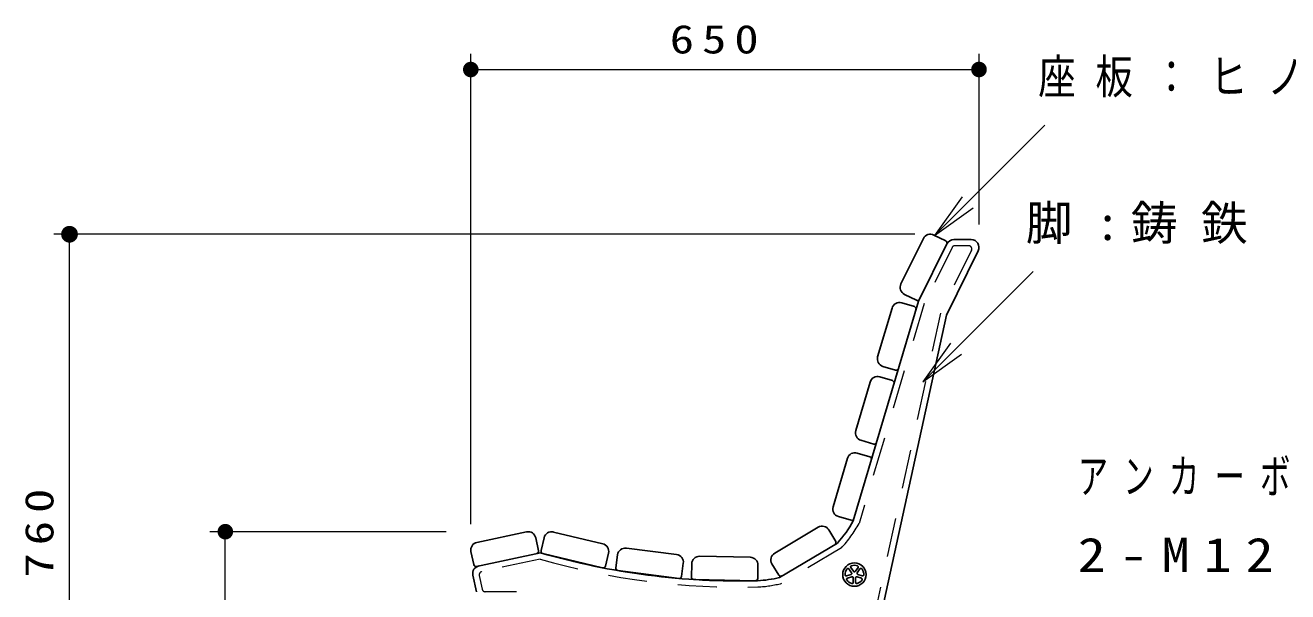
# Model space of a CAD drawing. Units: millimetres on the paper, scale 1:20. Extents: x -365 to 0, y -6 to 257.
# Drawn here: x -148.1 to -67.1, y 120.8 to 157.2 of the extents above; entities that cross this region are included whole.
import ezdxf

# ---------------------------------------------------------------- set-up
doc = ezdxf.new("R2010")
doc.units = ezdxf.units.MM
doc.linetypes.add('USER1', pattern=[4.5, 2.5, -2])
doc.layers.add('1_20', color=3, linetype='Continuous', lineweight=25)
doc.styles.add('ＭＳ ゴシック', font='')
doc.styles.get('ＭＳ ゴシック').set_extended_font_data('MS Gothic')

# ---------------------------------------------------------------- blocks, each defined once
blk = doc.blocks.new('open_arrow')
at = {"color": 0, "linetype": 'Continuous', "lineweight": -2}
blk.add_lwpolyline([(7.5, 1.25), (0, 0), (7.5, -1.25)], dxfattribs=at)
blk = doc.blocks.new('filled_dot')
at = {"color": 0, "linetype": 'Continuous', "lineweight": -2, "const_width": 1.25}
blk.add_lwpolyline([(-0.625, 0, 1), (0.625, 0, 1)], format="xyb", close=True, dxfattribs=at)

msp = doc.modelspace()

# ---------------------------------------------------------------- linework, layer by layer
at = {"layer": '1_20', "color": 7, "lineweight": 13}
for p, q in [((-119.507, 125.164), (-119.507, 155.347)), ((-86.891, 144.411), (-86.891, 155.347)), ((-119.507, 154.347), (-86.891, 154.347)), ((-89.739, 143.699), (-82.668, 150.77)), ((-91.012, 143.776), (-146.261, 143.776)), ((-145.261, 105.935), (-145.261, 143.776)), ((-90.495, 134.306), (-83.424, 141.377)), ((-121.09, 124.689), (-136.261, 124.689)), ((-135.261, 105.935), (-135.261, 124.689))]:
    msp.add_line(p, q, dxfattribs=at)
at = {"layer": '1_20'}
for p, q in [((-91.901, 140.585), (-90.46, 143.498)), ((-89.79, 143.724), (-89.028, 143.347)), ((-87.391, 143.435), (-88.507, 143.435)), ((-88.955, 143.156), (-90.778, 139.472)), ((-86.943, 142.713), (-88.986, 138.585)), ((-90.779, 139.472), (-94.957, 125.378)), ((-91.851, 139.373), (-91.036, 139.131)), ((-91.675, 139.915), (-90.913, 139.538)), ((-93.396, 135.919), (-92.472, 139.035)), ((-88.986, 138.585), (-93.395, 118.406)), ((-93.258, 134.627), (-92.443, 134.385)), ((-93.059, 135.298), (-92.244, 135.056)), ((-94.803, 131.174), (-93.879, 134.29)), ((-94.466, 130.552), (-93.651, 130.311)), ((-94.707, 129.737), (-93.892, 129.496)), ((-96.253, 126.284), (-95.329, 129.4)), ((-95.915, 125.662), (-95.1, 125.421)), ((-100.004, 123.315), (-97.21, 124.975)), ((-96.524, 124.8), (-96.09, 124.069)), ((-119.111, 124.002), (-115.932, 124.678)), ((-115.339, 124.293), (-115.162, 123.461)), ((-114.801, 124.3), (-114.999, 123.473)), ((-114.198, 124.669), (-111.038, 123.912)), ((-119.496, 123.409), (-119.319, 122.578)), ((-115.036, 123.335), (-119.141, 122.462)), ((-114.888, 123.292), (-111.047, 122.372)), ((-110.668, 123.31), (-110.866, 122.483)), ((-110.085, 123.203), (-110.193, 122.36)), ((-109.525, 123.635), (-106.302, 123.222)), ((-95.98, 123.96), (-99.701, 121.75)), ((-105.869, 122.663), (-105.977, 121.82)), ((-105.326, 122.622), (-105.344, 121.773)), ((-104.816, 123.112), (-101.567, 123.044)), ((-101.077, 122.534), (-101.095, 121.684)), ((-100.178, 122.63), (-99.744, 121.899)), ((-94.947, 122.146), (-95.121, 122.386)), ((-94.825, 122.146), (-94.651, 122.386)), ((-119.375, 121.901), (-119.148, 120.831)), ((-110.063, 122.192), (-106.145, 121.69)), ((-105.197, 121.619), (-101.248, 121.537)), ((-95.105, 121.942), (-95.388, 121.85)), ((-95.059, 121.799), (-95.341, 121.708)), ((-95.068, 122.057), (-95.242, 122.298)), ((-94.961, 121.728), (-94.961, 121.431)), ((-94.811, 121.728), (-94.811, 121.431)), ((-94.713, 121.799), (-94.431, 121.708)), ((-94.704, 122.057), (-94.53, 122.297)), ((-94.666, 121.942), (-94.384, 121.85))]:
    msp.add_line(p, q, dxfattribs=at)
at = {"layer": '1_20', "color": 7, "linetype": 'USER1', "lineweight": 13}
for p, q in [((-88.624, 142.923), (-90.405, 139.325)), ((-87.373, 142.746), (-89.366, 138.718)), ((-87.552, 143.035), (-88.445, 143.035)), ((-90.405, 139.325), (-94.586, 125.223)), ((-89.366, 138.718), (-93.786, 118.492)), ((-95.726, 123.646), (-99.546, 121.377)), ((-115.051, 122.923), (-118.809, 122.124)), ((-118.963, 121.886), (-118.773, 120.993)), ((-116.57, 120.835), (-118.577, 120.835))]:
    msp.add_line(p, q, dxfattribs=at)
at = {"layer": '1_20'}
msp.add_circle((-94.886, 121.935), 0.75, dxfattribs=at)
for centre, radius, start, end in [((-90.012, 143.276), 0.5, 63.67176, 153.67174), ((-88.507, 142.935), 0.5, 89.99998, 153.67177), ((-87.391, 142.935), 0.5, 333.67181, 89.99998), ((-89.095, 143.213), 0.15, 333.67178, 63.67176), ((-91.453, 140.363), 0.5, 153.67174, 243.67173), ((-91.993, 138.893), 0.5, 73.48721, 163.48719), ((-90.846, 139.673), 0.15, 243.67174, 333.67178), ((-91.079, 138.987), 0.15, 343.48723, 73.48721), ((-92.917, 135.777), 0.5, 163.48719, 253.48717), ((-93.4, 134.147), 0.5, 73.48722, 163.4872), ((-92.201, 135.2), 0.15, 253.4872, 343.48723), ((-92.485, 134.241), 0.15, 343.48724, 73.48722), ((-94.324, 131.031), 0.5, 163.4872, 253.48717), ((-94.849, 129.258), 0.5, 73.48722, 163.4872), ((-93.608, 130.454), 0.15, 253.4872, 343.48724), ((-93.935, 129.352), 0.15, 343.48724, 73.48722), ((-95.773, 126.142), 0.5, 163.4872, 253.48717), ((-96.954, 124.545), 0.5, 30.7113, 120.71129), ((-101.508, 129.029), 7.5, 317.47953, 330.8675), ((-95.058, 125.565), 0.15, 253.4872, 343.48724), ((-119.007, 123.513), 0.5, 102, 191.99998), ((-115.828, 124.189), 0.5, 12.00001, 102), ((-114.315, 124.183), 0.5, 76.53198, 166.53197), ((-96.219, 123.993), 0.15, 300.71132, 30.7113), ((-115.309, 123.43), 0.15, 282.00003, 12.00001), ((-102.264, 167.526), 46, 253.87962, 271.45227), ((-114.853, 123.438), 0.15, 166.53197, 256.53202), ((-111.154, 123.426), 0.5, 346.532, 76.53198), ((-109.589, 123.139), 0.5, 82.6994, 172.69938), ((-106.365, 122.726), 0.5, 352.69942, 82.6994), ((-99.749, 122.885), 0.5, 120.71129, 210.71127), ((-118.886, 122.005), 0.5, 102.00003, 191.9999), ((-119.172, 122.609), 0.15, 192, 282.00003), ((-111.012, 122.518), 0.15, 256.53202, 346.532), ((-110.044, 122.341), 0.15, 172.69938, 262.6994), ((-104.826, 122.612), 0.5, 88.80454, 178.80452), ((-101.577, 122.544), 0.5, 358.80456, 88.80454), ((-95.06, 122.43), 0.075, 109.39743, 215.99999), ((-94.886, 121.935), 0.6, 70.6013, 109.39831), ((-94.712, 122.43), 0.075, 323.99919, 70.60119), ((-106.126, 121.839), 0.15, 262.69943, 352.69942), ((-105.194, 121.769), 0.15, 178.80452, 268.80455), ((-101.245, 121.687), 0.15, 268.80458, 358.80456), ((-101.508, 129.029), 7.5, 273.13215, 283.94301), ((-99.615, 121.976), 0.15, 210.71129, 300.71132), ((-94.886, 121.935), 0.6, 142.60129, 181.39829), ((-95.411, 121.922), 0.075, 181.39744, 288), ((-95.318, 121.636), 0.075, 107.99919, 214.60118), ((-94.886, 121.935), 0.6, 214.60131, 253.39832), ((-95.303, 122.253), 0.075, 35.9992, 142.60119), ((-95.129, 122.013), 0.075, 288, 35.99919), ((-95.036, 121.728), 0.075, 0, 107.99919), ((-94.886, 122.19), 0.075, 216, 323.99919), ((-94.736, 121.728), 0.075, 71.99999, 179.99919), ((-94.643, 122.013), 0.075, 143.99998, 251.99917), ((-94.886, 121.935), 0.6, 286.60131, 325.39832), ((-94.469, 122.253), 0.075, 37.39743, 144), ((-94.454, 121.636), 0.075, 325.39744, 72), ((-94.886, 121.935), 0.6, 358.60131, 37.39832), ((-94.361, 121.922), 0.075, 251.99919, 358.6012), ((-95.036, 121.431), 0.075, 253.39744, 0.00001), ((-94.736, 121.431), 0.075, 179.99917, 286.60118)]:
    msp.add_arc(centre, radius, start, end, dxfattribs=at)
at = {"layer": '1_20', "color": 7, "linetype": 'USER1', "lineweight": 13}
for centre, radius, start, end in [((-88.445, 142.835), 0.2, 89.99998, 153.67185), ((-87.552, 142.835), 0.2, 333.67189, 89.99998), ((-101.508, 129.029), 7.9, 317.04647, 331.19235), ((-102.264, 167.526), 46.4, 254.00358, 271.46309), ((-118.767, 121.928), 0.2, 102.0002, 192.00002), ((-118.577, 121.035), 0.2, 191.99997, 269.99996), ((-101.508, 129.029), 7.9, 273.13215, 284.37604)]:
    msp.add_arc(centre, radius, start, end, dxfattribs=at)

# ---------------------------------------------------------------- block references
at = {"layer": '1_20', "color": 7, "lineweight": 13, "xscale": 0.4, "yscale": 0.4}
msp.add_blockref('filled_dot', (-119.507, 154.347), dxfattribs=at)
at = {"layer": '1_20', "color": 7, "lineweight": 13}
for name, p, xscale, yscale, rotation in [('filled_dot', (-86.891, 154.347), 0.4, 0.4, 180), ('open_arrow', (-89.739, 143.699), 0.4, 0.4, 45), ('filled_dot', (-145.261, 143.776), 0.431, 0.431, 270), ('open_arrow', (-90.495, 134.306), 0.4, 0.4, 45), ('filled_dot', (-135.261, 124.689), 0.4, 0.4, 270)]:
    msp.add_blockref(name, p, dxfattribs=dict(at, xscale=xscale, yscale=yscale, rotation=rotation))

# ---------------------------------------------------------------- texts
at = {"layer": '1_20', "color": 7, "style": 'ＭＳ ゴシック'}
for s, insert, char_height, attachment_point in [('\\T1.33;\\W1.25;650', (-103.629, 155.347), 1.833, 8), ('\\T1.53;\\W0.8;座板：ヒノキ\u300085×30', (-83.087, 153.77), 2.199, 4), ('\\T1.5;脚:鋳鉄\u3000FC\\~200', (-83.886, 144.377), 2.199, 4), ('\\T1.5;\\W0.65;アンカーボルト', (-80.555, 128.187), 2.199, 4), ('\\T1.5;\\W1.2;2-M12×150L', (-80.555, 123.187), 2.199, 4)]:
    msp.add_mtext(s, dxfattribs=dict(at, insert=insert, char_height=char_height, attachment_point=attachment_point))
at = {"layer": '1_20', "color": 7, "insert": (-146.261, 124.855), "char_height": 1.833, "attachment_point": 8, "rotation": 90, "style": 'ＭＳ ゴシック'}
msp.add_mtext('\\T1.33;\\W1.25;760', dxfattribs=at)

doc.saveas('drawing.dxf')
